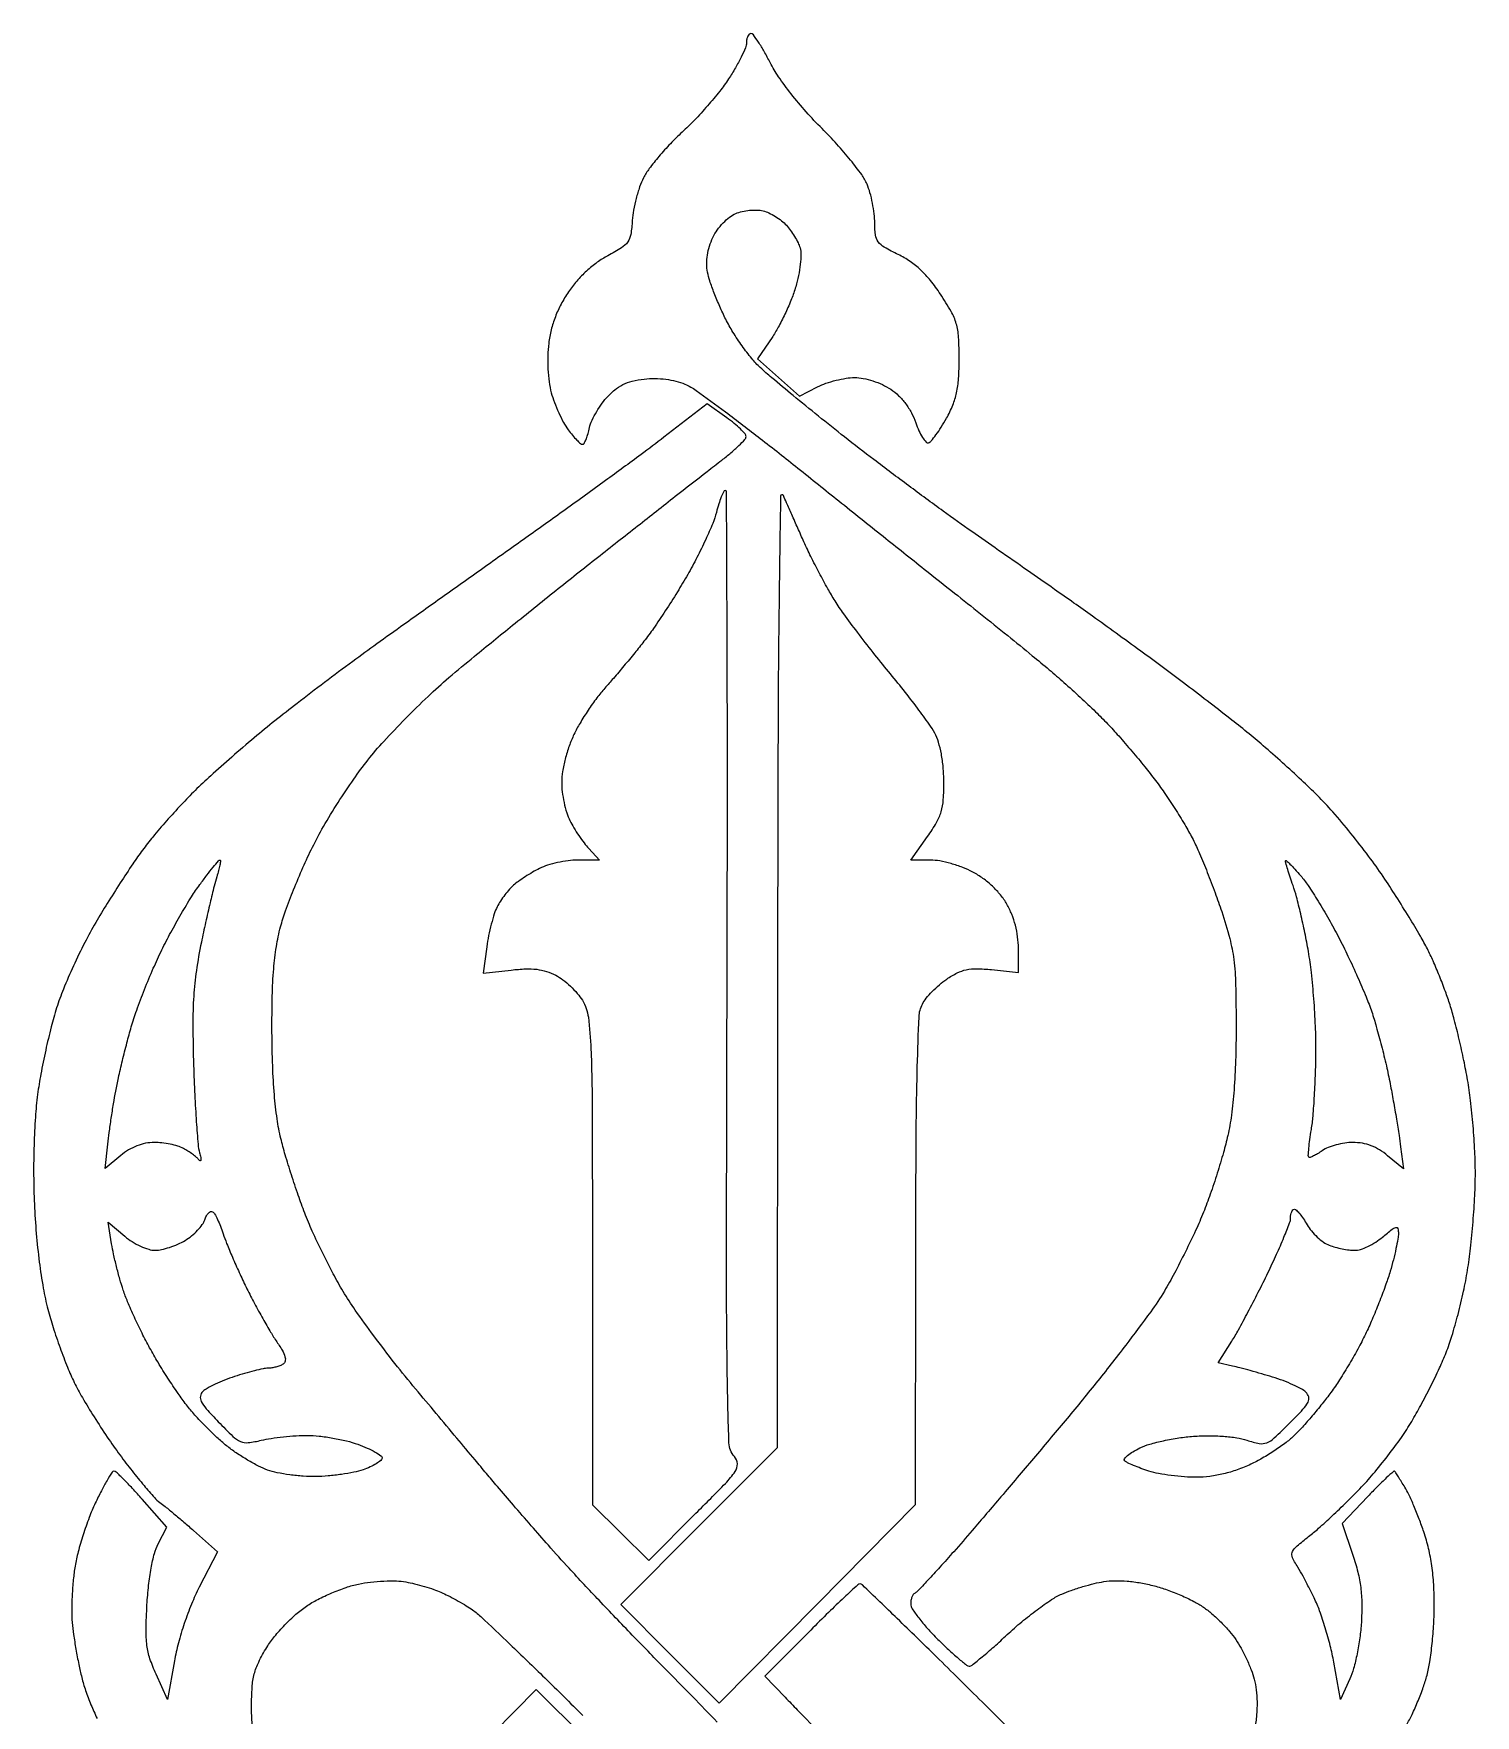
# Model space of a CAD drawing. Extents: x 1.6 to 25.4, y 1 to 59.2.
# Drawn here: x 1.62 to 25.38, y 31.51 to 59.22 of the extents above; entities that cross this region are included whole.
import ezdxf

# ---------------------------------------------------------------- set-up
doc = ezdxf.new("R2010")
doc.units = 0
doc.header["$MEASUREMENT"] = 0

msp = doc.modelspace()

# ---------------------------------------------------------------- linework, layer by layer
for points in [[(24.243305, 31.34589, 0.022072), (24.336477, 31.522286, 0.012586), (24.434059, 31.742781, 0.012553), (24.521271, 31.970078, 0.020276), (24.582641, 32.167966, 0.027598), (24.628305, 32.387598, 0.011464), (24.666662, 32.68829, 0.011302), (24.69314, 33.013057, 0.014329), (24.702196, 33.313919, 0.015032), (24.692298, 33.659573, 0.020524), (24.661277, 33.969576, 0.022171), (24.60774, 34.255485, 0.023877), (24.530086, 34.528419, 0.009883), (24.453558, 34.741567, 0.009157), (24.366793, 34.95706, 0.009183), (24.282557, 35.145962, 0.030097), (24.217291, 35.266, 0.000987), (24.161977, 35.354198, 0.001313), (24.111334, 35.434129, 0.000923), (24.068568, 35.500965, 0.01334), (24.052734, 35.524221, 0.44444), (24.031814, 35.52653, 0.004732), (23.911419, 35.417484, 0.010832), (23.769927, 35.281078, 0.006387), (23.606594, 35.112384), (23.185331, 34.666026), (23.360171, 34.147263, -0.020537), (23.441973, 33.867023, -0.029376), (23.489392, 33.612513, -0.028422), (23.507582, 33.347923, -0.017592), (23.500297, 33.0363, -0.019514), (23.475676, 32.784761, -0.016025), (23.430367, 32.518654, -0.016323), (23.372845, 32.276622, -0.040663), (23.310984, 32.1057), (23.156383, 31.7673), (23.046812, 32.382576, 0.017772), (22.989217, 32.650457, 0.012546), (22.906372, 32.947018, 0.012683), (22.812738, 33.226883, 0.025923), (22.722586, 33.440076, 0.005479), (22.632489, 33.620628, 0.005637), (22.539286, 33.797451, 0.005468), (22.455095, 33.948925, 0.02373), (22.400016, 34.035678, -0.093549), (22.357633, 34.128932, -0.188574), (22.368156, 34.207744, -0.089291), (22.441382, 34.297628, -0.012075), (22.6305, 34.452104, 0.016412), (22.795196, 34.589029, 0.006052), (23.018602, 34.792411, 0.005991), (23.257358, 35.020519, 0.007168), (23.4765, 35.241208, 0.016977), (23.696028, 35.484747, 0.010668), (23.936545, 35.783203, 0.010707), (24.160925, 36.087377, 0.019221), (24.329812, 36.347582, 0.011279), (24.478429, 36.610357, 0.007245), (24.639452, 36.921423, 0.007281), (24.788297, 37.230646, 0.01354), (24.898438, 37.486168, 0.021431), (24.993111, 37.756347, 0.009961), (25.093759, 38.114074, 0.009848), (25.184687, 38.494445, 0.013545), (25.250335, 38.839768, 0.012613), (25.299803, 39.202461, 0.007449), (25.341451, 39.637558, 0.00745), (25.370105, 40.07351, 0.012662), (25.37939, 40.4388, 0.012853), (25.370136, 40.79995, 0.008009), (25.341637, 41.222516, 0.008035), (25.300135, 41.638546, 0.01442), (25.250772, 41.978171, 0.008028), (25.189808, 42.296486, 0.006022), (25.112873, 42.644903, 0.00609), (25.032502, 42.971134, 0.013872), (24.962038, 43.214831, 0.011511), (24.885311, 43.43721, 0.007362), (24.78647, 43.692061, 0.007397), (24.682189, 43.939055, 0.013684), (24.589106, 44.135929, 0.015184), (24.472897, 44.348958, 0.004816), (24.287025, 44.659471, 0.004803), (24.073059, 45.001797, 0.005327), (23.859691, 45.328258, 0.013834), (23.620637, 45.665097, 0.009113), (23.328149, 46.039562, 0.009172), (23.030059, 46.393707, 0.017464), (22.775526, 46.665328, 0.007772), (22.515254, 46.916393, 0.004742), (22.200616, 47.205054, 0.004752), (21.883321, 47.485248, 0.008399), (21.615495, 47.709501, 0.004151), (21.331604, 47.935331, 0.00195), (20.961029, 48.222804, 0.001932), (20.570382, 48.521018, 0.002717), (20.2194, 48.783824, 0.001668), (19.86408, 49.045045, 0.001151), (19.460079, 49.338561, 0.001161), (19.070283, 49.619013, 0.002376), (18.763076, 49.836761, 0.000206), (18.441487, 50.06222, 0.000082), (17.999914, 50.371416, 0.000081), (17.523265, 50.704943, 0.000102), (17.081528, 51.0138, -0.004762), (16.610595, 51.349649, -0.002628), (16.04114, 51.768592, -0.00262), (15.468232, 52.199415, -0.004206), (14.984652, 52.573506, -0.00254), (14.552233, 52.917443, -0.002777), (14.136058, 53.255747, -0.002598), (13.783109, 53.549014, -0.013817), (13.5955, 53.715606, -0.032924), (13.454666, 53.866415, -0.016395), (13.29587, 54.074178, -0.016199), (13.144831, 54.301024, -0.0229), (13.026529, 54.512902, -0.012293), (12.927841, 54.723154, -0.011154), (12.836192, 54.944878, -0.011247), (12.763087, 55.14693, -0.034819), (12.726507, 55.287227, -0.044814), (12.713178, 55.425817, -0.039755), (12.723773, 55.570368, -0.038175), (12.757971, 55.717124, -0.034466), (12.814964, 55.86227, -0.044115), (12.88645, 55.983933, -0.035588), (12.983052, 56.100847, -0.036744), (13.089586, 56.197273, -0.067474), (13.190529, 56.256071, -0.043913), (13.296287, 56.289358, -0.030582), (13.41999, 56.308815, -0.030964), (13.541952, 56.312837, -0.054293), (13.641871, 56.299018, -0.048947), (13.736931, 56.264994, -0.028117), (13.843966, 56.206832, -0.02786), (13.945921, 56.135622, -0.041206), (14.025854, 56.061492, -0.028976), (14.094231, 55.97741, -0.020629), (14.161153, 55.876051, -0.020915), (14.217128, 55.773706, -0.041068), (14.251235, 55.687453, -0.080125), (14.26515, 55.584673, -0.021901), (14.253809, 55.420903, -0.021557), (14.224371, 55.233777, -0.020944), (14.178717, 55.048046, -0.023301), (14.110771, 54.849355, -0.014391), (14.013491, 54.62236, -0.014425), (13.904189, 54.40313, -0.025021), (13.79936, 54.228796), (13.550403, 53.858108), (13.895429, 53.551924), (14.240456, 53.245739), (14.540616, 53.39877, -0.034027), (14.677978, 53.457405, -0.022232), (14.843079, 53.506847, -0.022371), (15.009113, 53.540811, -0.03928), (15.148777, 53.5518, -0.046866), (15.291917, 53.538354, -0.031578), (15.451018, 53.49765, -0.031008), (15.607802, 53.435828, -0.038503), (15.744239, 53.358692, -0.04411), (15.874913, 53.253088, -0.04017), (15.989573, 53.123053, -0.039208), (16.084453, 52.973045, -0.037616), (16.15626, 52.808012, 0.022755), (16.21029, 52.673016, 0.036151), (16.269769, 52.563744, 0.040972), (16.3264, 52.489658, 0.29551), (16.36776, 52.478585, 0.14172), (16.412561, 52.508884, 0.015266), (16.490498, 52.608467, 0.017789), (16.577188, 52.73574, 0.013435), (16.663505, 52.881215, 0.030121), (16.768194, 53.098815, 0.044385), (16.830718, 53.301308, 0.0375), (16.862726, 53.535541, 0.015069), (16.872655, 53.858775, 0.014489), (16.8624, 54.219737, 0.055993), (16.82471, 54.440292, 0.059024), (16.74001, 54.641169, 0.017298), (16.564211, 54.92692, 0.022699), (16.400171, 55.151188, 0.03516), (16.237201, 55.327109, 0.038625), (16.063768, 55.46624, 0.037027), (15.868611, 55.579242, -0.016796), (15.638723, 55.700221, -0.103864), (15.539348, 55.788262, -0.128966), (15.494394, 55.900069, -0.031454), (15.4818, 56.100064, 0.0307), (15.472586, 56.249991, 0.018625), (15.444263, 56.425487, 0.018632), (15.403004, 56.598186, 0.031012), (15.354014, 56.73947, 0.057719), (15.266283, 56.895911, 0.013573), (15.08358, 57.134486, 0.013804), (14.857027, 57.398975, 0.013186), (14.612831, 57.654735, -0.015649), (14.351829, 57.930807, -0.0149), (14.104153, 58.227104, -0.015591), (13.895451, 58.510195, -0.033937), (13.757631, 58.742083, 0.011601), (13.659571, 58.92522, 0.01747), (13.564968, 59.079612, 0.012456), (13.480921, 59.199973, 0.238447), (13.441313, 59.22, 0.192085), (13.412856, 59.208649, 0.087874), (13.388688, 59.175944, 0.067704), (13.37229, 59.12742, 0.047711), (13.3668, 59.070021, -0.099053), (13.350016, 58.986128, -0.015787), (13.280381, 58.832877, -0.016954), (13.185244, 58.655357, -0.014128), (13.072608, 58.473333, -0.022305), (12.926221, 58.271284, -0.011469), (12.726155, 58.031101, -0.011376), (12.508555, 57.792892, -0.016843), (12.306315, 57.595152, 0.017157), (12.113602, 57.40649, 0.014958), (11.924951, 57.196447, 0.015205), (11.765786, 56.996153, 0.042356), (11.671003, 56.843757, 0.033884), (11.606819, 56.693625, 0.019513), (11.5492, 56.505521, 0.019435), (11.505883, 56.311222, 0.030599), (11.485546, 56.141566, -0.024951), (11.460559, 55.911151, -0.112508), (11.410412, 55.78632, -0.102261), (11.308741, 55.689508, -0.018802), (11.0826, 55.560176, 0.037113), (10.907207, 55.451164, 0.028172), (10.732022, 55.30757, 0.027574), (10.56975, 55.141126, 0.030721), (10.432969, 54.963478, 0.027596), (10.31247, 54.762251, 0.02941), (10.217679, 54.553123, 0.0299), (10.149383, 54.337685, 0.030736), (10.108027, 54.117606, 0.024392), (10.092506, 53.912488, 0.019817), (10.095347, 53.692004, 0.020261), (10.115106, 53.48021, 0.032384), (10.150888, 53.302131, 0.024036), (10.201768, 53.143889, 0.017121), (10.273159, 52.971876, 0.01734), (10.352758, 52.812146, 0.034927), (10.428289, 52.693475, 0.014478), (10.500909, 52.600978, 0.020191), (10.571448, 52.522933, 0.017079), (10.633212, 52.464071, 0.183827), (10.664935, 52.452, 0.26342), (10.690432, 52.466435, 0.032908), (10.720609, 52.525153, 0.031825), (10.749553, 52.605616, 0.021074), (10.772856, 52.701031, -0.053393), (10.808762, 52.81545, -0.024698), (10.87808, 52.955307, -0.02413), (10.966175, 53.096512, -0.030803), (11.061126, 53.216948, -0.036135), (11.196327, 53.347877, -0.058337), (11.330141, 53.435655, -0.056466), (11.483778, 53.491948, -0.03155), (11.680096, 53.526724, -0.029281), (11.859214, 53.536351, -0.029572), (12.037632, 53.524921, -0.030777), (12.205802, 53.493513, -0.040048), (12.354152, 53.443324, -0.054632), (12.537242, 53.339601, -0.003693), (13.021875, 52.984781, -0.005265), (13.593304, 52.550478, -0.003921), (14.215034, 52.059668, 0.00037), (14.889291, 51.519578, 0.000293), (15.619523, 50.936237, 0.000296), (16.298078, 50.395486, 0.000736), (16.795334, 50.000889, -0.001443), (17.223473, 49.660152, -0.001237), (17.672274, 49.299024, -0.001246), (18.078353, 48.968938, -0.003572), (18.3582, 48.736947, -0.00733), (18.598576, 48.52867, -0.004957), (18.86672, 48.284542, -0.004994), (19.12124, 48.043382, -0.009921), (19.317132, 47.846358, -0.009653), (19.501375, 47.645938, -0.005375), (19.718427, 47.3951, -0.00536), (19.932666, 47.136493, -0.008646), (20.108857, 46.911262, -0.012064), (20.272521, 46.683177, -0.008208), (20.448072, 46.41632, -0.008275), (20.609085, 46.153056, -0.016427), (20.726235, 45.938362, -0.015247), (20.832947, 45.709417, -0.006562), (20.961838, 45.398111, -0.006486), (21.090521, 45.062815, -0.008524), (21.198732, 44.7534, -0.015373), (21.330737, 44.30884, -0.033435), (21.398299, 43.959521, -0.025374), (21.428479, 43.549469, -0.005717), (21.436382, 42.8499, -0.007658), (21.427819, 42.295806, -0.011397), (21.401855, 41.81151, -0.013109), (21.35927, 41.397799, -0.023413), (21.299537, 41.061142, -0.013847), (21.228308, 40.782319, -0.007321), (21.12538, 40.44046, -0.007279), (21.009767, 40.0935, -0.011166), (20.898604, 39.796854, -0.012719), (20.770016, 39.497984, -0.007238), (20.600198, 39.14301, -0.007223), (20.418743, 38.790292, -0.011845), (20.253827, 38.497712, -0.023591), (20.028916, 38.157503, -0.005422), (19.616559, 37.606147, -0.005591), (19.12696, 36.980719, -0.00543), (18.618765, 36.360214, -0.001035), (18.095799, 35.738256, -0.000986), (17.561886, 35.108464, -0.000977), (17.088015, 34.553924, -0.003516), (16.782566, 34.202914, -0.003067), (16.555067, 33.948327, -0.004602), (16.353126, 33.729202, -0.001979), (16.1784, 33.544543, -0.098023), (16.13745, 33.5157, 0.147248), (16.113084, 33.494731, 0.053687), (16.092638, 33.453516, 0.047417), (16.078688, 33.400751, 0.040951), (16.074, 33.34361, 0.146402), (16.097888, 33.263774, 0.017667), (16.205251, 33.112368, 0.019793), (16.349701, 32.937959, 0.015088), (16.52081, 32.75846, 0.007423), (16.697179, 32.58938, 0.010965), (16.857273, 32.44682, 0.006423), (16.994634, 32.332813, 0.171633), (17.038779, 32.3172, 0.170151), (17.084303, 32.333154, 0.00453), (17.252081, 32.469721, 0.008981), (17.44713, 32.637448, 0.005968), (17.664988, 32.836422, -0.014612), (17.902736, 33.046139, -0.013587), (18.158051, 33.246939, -0.013712), (18.394707, 33.412994, -0.043856), (18.564069, 33.504808, -0.018618), (18.72108, 33.566047, -0.011561), (18.909382, 33.626683, -0.011595), (19.09824, 33.677981, -0.020482), (19.256494, 33.710237, -0.037608), (19.433393, 33.725299, -0.023482), (19.641331, 33.71756, -0.022033), (19.864853, 33.688745, -0.020794), (20.089389, 33.639982, -0.022501), (20.298548, 33.575184, -0.016027), (20.526613, 33.48476, -0.016227), (20.738997, 33.384262, -0.03291), (20.897449, 33.289234, -0.027549), (21.036766, 33.180865, -0.017153), (21.188173, 33.039679, -0.017199), (21.328341, 32.889706, -0.029652), (21.432787, 32.754554, -0.025468), (21.520432, 32.610868, -0.015989), (21.60867, 32.434911, -0.016044), (21.684608, 32.255683, -0.028085), (21.734147, 32.102364, -0.034236), (21.768021, 31.924233, -0.026212), (21.78131, 31.726375, -0.024241), (21.774054, 31.511928, -0.019764), (21.746139, 31.283899, -0.017284)], [(12.884095, 31.393533, 0.002485), (12.481078, 31.811135, 0.001569), (12.006834, 32.294635, -0.002917), (11.485598, 32.828918, -0.002448), (10.939041, 33.401318, -0.002469), (10.444836, 33.929187, -0.006799), (10.103334, 34.307779, -0.001156), (9.820911, 34.63107, -0.001008), (9.526713, 34.970796, -0.001013), (9.261884, 35.279118, -0.003001), (9.08183, 35.492179, 0.000288), (8.894134, 35.716743, 0.000076), (8.594284, 36.074961, 0.000077), (8.253122, 36.48228, 0.00008), (7.915092, 36.8856, -0.007956), (7.575018, 37.304593, -0.006681), (7.227688, 37.759095, -0.00675), (6.921558, 38.182807, -0.018423), (6.720397, 38.493, -0.012875), (6.55683, 38.783552, -0.007877), (6.378257, 39.134028, -0.007894), (6.212254, 39.486922, -0.013897), (6.087918, 39.784223, -0.008676), (5.980653, 40.077194, -0.005825), (5.867816, 40.415465, -0.005867), (5.766188, 40.745653, -0.011531), (5.694543, 41.010923, -0.025333), (5.632365, 41.334098, -0.01404), (5.587726, 41.733351, -0.011966), (5.559514, 42.208269, -0.00748), (5.548126, 42.7653, -0.006679), (5.552804, 43.359253, -0.015042), (5.5759, 43.808939, -0.019336), (5.619953, 44.174082, -0.026039), (5.689606, 44.4996, -0.020633), (5.772493, 44.763688, -0.008687), (5.904555, 45.111628, -0.008578), (6.058759, 45.479132, -0.011058), (6.213556, 45.8109, -0.016984), (6.396358, 46.15145, -0.009909), (6.6372, 46.547449, -0.0099), (6.894364, 46.934841, -0.016507), (7.127781, 47.2491, -0.017528), (7.390907, 47.557149, -0.008856), (7.742576, 47.927392, -0.008785), (8.11972, 48.297394, -0.012925), (8.464864, 48.60778, -0.005019), (8.881603, 48.956335, -0.001567), (9.513641, 49.470969, -0.001565), (10.223217, 50.041383, -0.001728), (10.9134, 50.588763, -0.000323), (11.574142, 51.108392, -0.00039), (12.195129, 51.595324, -0.000331), (12.718572, 52.004553, -0.002667), (12.960132, 52.191083, 0.012184), (13.112447, 52.313396, 0.017234), (13.241421, 52.430081, 0.01341), (13.340641, 52.53157, 0.179826), (13.360176, 52.5789, 0.188981), (13.344317, 52.624023, 0.020979), (13.268168, 52.705194, 0.023213), (13.165252, 52.7971, 0.016795), (13.042729, 52.890038), (12.722271, 53.116576), (12.008186, 52.567602, -0.005078), (11.630812, 52.283535, -0.00148), (11.044115, 51.853838, -0.001487), (10.380578, 51.373886, -0.001591), (9.729, 50.908667, 0.000214), (9.064669, 50.437099, 0.000181), (8.36271, 49.937988, 0.000182), (7.7232, 49.482578, 0.000511), (7.2756, 49.162896, 0.003904), (6.878074, 48.873642, 0.002426), (6.415989, 48.528382, 0.002434), (5.963368, 48.183288, 0.004401), (5.596663, 47.895689, 0.006332), (5.255541, 47.616124, 0.004642), (4.883974, 47.297725, 0.00469), (4.537748, 46.98965, 0.01037), (4.280743, 46.746709, 0.010191), (4.054747, 46.514761, 0.007172), (3.809747, 46.245185, 0.007241), (3.582679, 45.980392, 0.015054), (3.414986, 45.766213, 0.010695), (3.254251, 45.537587, 0.004516), (3.04783, 45.224128, 0.004466), (2.83325, 44.885177, 0.005814), (2.643206, 44.570866, 0.015324), (2.462473, 44.24125, 0.010362), (2.275965, 43.855325, 0.010446), (2.111081, 43.474461, 0.020426), (1.99869, 43.163504, 0.014351), (1.909749, 42.851004, 0.008039), (1.818714, 42.466541, 0.008016), (1.739142, 42.074787, 0.012927), (1.685409, 41.738638, 0.016801), (1.648318, 41.365411, 0.009007), (1.626356, 40.902844, 0.008686), (1.620386, 40.407651, 0.009744), (1.632206, 39.9312, 0.010072), (1.663461, 39.446794, 0.01083), (1.7137, 38.975662, 0.011572), (1.778816, 38.547821, 0.020115), (1.85523, 38.1969, 0.013686), (1.941464, 37.899258, 0.009174), (2.055532, 37.563744, 0.009243), (2.178087, 37.242591, 0.017963), (2.289737, 36.991874, 0.018587), (2.423437, 36.742446, 0.008225), (2.617434, 36.422933, 0.008128), (2.834295, 36.090755, 0.010845), (3.042512, 35.796817, 0.006843), (3.243792, 35.532975, 0.008328), (3.439699, 35.291721, 0.007172), (3.610271, 35.094487, 0.05633), (3.700338, 35.013743, -0.015568), (3.787925, 34.947232, -0.003589), (3.931179, 34.829534, -0.003704), (4.094285, 34.691492, -0.003611), (4.256724, 34.549883), (4.649709, 34.202266), (4.350683, 33.619283, 0.021247), (4.22204, 33.33985, 0.015866), (4.103425, 33.02205, 0.015903), (4.005574, 32.698512, 0.021844), (3.939781, 32.4018), (3.827905, 31.7673), (3.637406, 32.184721, -0.026746), (3.537607, 32.43851, -0.047974), (3.487628, 32.656568, -0.036709), (3.473037, 32.916629, -0.009905), (3.488385, 33.329608, -0.013491), (3.514987, 33.645802, -0.01753), (3.557271, 33.933411, -0.019186), (3.610625, 34.172681, -0.054926), (3.671757, 34.331467), (3.813652, 34.605861), (3.408476, 35.067863, 0.006646), (3.248921, 35.24499, 0.010047), (3.104951, 35.394465, 0.005221), (2.980584, 35.515939, 0.188468), (2.944172, 35.530932, 0.263505), (2.912236, 35.5136, 0.007594), (2.829401, 35.376366, 0.013476), (2.736032, 35.205833, 0.008641), (2.636495, 35.00325, 0.019472), (2.535148, 34.763862, 0.012718), (2.436227, 34.480713, 0.012797), (2.353766, 34.199332, 0.023785), (2.303758, 33.9669, 0.01681), (2.274146, 33.741701, 0.011462), (2.255, 33.484151, 0.011562), (2.247972, 33.234617, 0.022737), (2.255995, 33.0363, 0.014063), (2.278523, 32.839582, 0.007283), (2.317137, 32.595201, 0.007235), (2.364146, 32.345041, 0.010906), (2.412989, 32.128688, 0.021998), (2.475726, 31.916777, 0.014734), (2.565095, 31.680272, 0.014853), (2.665444, 31.455838, 0.02814)], [(19.2042, 29.785344), (17.249835, 31.728072, 0.001357), (16.496459, 32.472909, 0.002214), (15.852924, 33.100124, 0.00028), (15.277842, 33.655056, 0.194137), (15.238821, 33.6708, 0.188389), (15.201309, 33.656146, 0.001707), (14.976517, 33.447469, 0.005517), (14.719585, 33.201951, 0.0035), (14.425419, 32.910524), (13.668666, 32.150248), (14.004183, 31.803604, 0.001229), (14.205348, 31.596786, 0.000174), (14.620123, 31.172746, 0.000199)], [(5.222909, 31.357023, -0.019389), (5.211059, 31.653071, -0.01675), (5.221265, 31.969298, -0.046918), (5.256443, 32.18794, -0.051314), (5.329692, 32.38503, -0.023336), (5.462898, 32.625971, -0.033102), (5.588826, 32.803159, -0.020329), (5.758662, 32.994969, -0.020328), (5.943549, 33.172387, -0.033049), (6.115658, 33.305427, -0.02953), (6.302205, 33.415467, -0.018195), (6.533144, 33.523488, -0.018226), (6.770094, 33.613945, -0.030895), (6.974866, 33.669838, -0.02261), (7.174229, 33.701905, -0.017432), (7.393822, 33.719379, -0.017741), (7.600503, 33.721254, -0.0397), (7.756573, 33.704685, -0.015313), (7.898642, 33.67355, -0.01027), (8.059053, 33.629688, -0.010348), (8.212802, 33.580752, -0.020042), (8.3331, 33.534242, -0.015328), (8.447903, 33.480244, -0.008618), (8.584032, 33.408065, -0.008594), (8.719088, 33.330384, -0.013885), (8.830936, 33.259178, -0.039817), (8.988375, 33.133345, -0.001956), (9.472356, 32.675381, -0.003158), (10.042332, 32.124884, -0.002274), (10.671803, 31.503567)]]:
    msp.add_lwpolyline(points, format="xyb")
for points in [[(13.017293, 51.690606, 0.288731), (12.99217, 51.674775, 0.015602), (12.952595, 51.584984, 0.020397), (12.911105, 51.468853, 0.013065), (12.872042, 51.33105, -0.03491), (12.811606, 51.148612, -0.010616), (12.695231, 50.881521, -0.010574), (12.551738, 50.586943, -0.011347), (12.399108, 50.305638, -0.00867), (12.228368, 50.018957, -0.006426), (12.030152, 49.707903, -0.006498), (11.835369, 49.418994, -0.014529), (11.678233, 49.205838, -0.00474), (11.52588, 49.015023, -0.003192), (11.34851, 48.799964, -0.003215), (11.17423, 48.594083, -0.006374), (11.03292, 48.4335, 0.023094), (10.901237, 48.273366, 0.013463), (10.757725, 48.070249, 0.013444), (10.624679, 47.858647, 0.022096), (10.525123, 47.6721, 0.026825), (10.445635, 47.480038, 0.021537), (10.380445, 47.266039, 0.022097), (10.336431, 47.057949, 0.040518), (10.322026, 46.885349, 0.031443), (10.331676, 46.726289, 0.021915), (10.361627, 46.548917, 0.022184), (10.405569, 46.380663, 0.042029), (10.457996, 46.250849, 0.01877), (10.523037, 46.133297, 0.012563), (10.605736, 46.003717, 0.012661), (10.692329, 45.882033, 0.024229), (10.768843, 45.78975), (10.942894, 45.5994), (10.585546, 45.5994, 0.031836), (10.428946, 45.589419, 0.021906), (10.253636, 45.559126, 0.022149), (10.086832, 45.514895, 0.041335), (9.957449, 45.462298, 0.014501), (9.842312, 45.399736, 0.011131), (9.720199, 45.325036, 0.011285), (9.609026, 45.249981, 0.026088), (9.529989, 45.187548, 0.033187), (9.461773, 45.119102, 0.017429), (9.38595, 45.02582, 0.017263), (9.314608, 44.924424, 0.025348), (9.259708, 44.830279, 0.040908), (9.212034, 44.716085, 0.014603), (9.16242, 44.546428, 0.014376), (9.118591, 44.356284, 0.01648), (9.087998, 44.172378), (9.029857, 43.734096), (9.491399, 43.788341, -0.018862), (9.727954, 43.807133, -0.039788), (9.911822, 43.800147, -0.047564), (10.070024, 43.766002, -0.042431), (10.225411, 43.701686, -0.043306), (10.341779, 43.62811, -0.026152), (10.466355, 43.522615, -0.026081), (10.579984, 43.403944, -0.041023), (10.663025, 43.289943, -0.105572), (10.761463, 43.009149, -0.022076), (10.804765, 42.48658, -0.008898), (10.824667, 41.526853, -0.000715), (10.828484, 38.99771), (10.8288, 34.97632), (11.292593, 34.518289), (11.756385, 34.060257), (12.534129, 34.836523, 0.003297), (13.020225, 35.328136, 0.044002), (13.18094, 35.524772, 0.160158), (13.217476, 35.651999, 0.176188), (13.169267, 35.770367, -0.1775), (13.078573, 35.99468, -0.004471), (13.05186, 37.11024, -0.004082), (13.038808, 39.019838, -0.000366), (13.04868, 43.809279, 0.000635), (13.053286, 46.831382, 0.001059), (13.048544, 49.375469, 0.000045), (13.039203, 51.668791, 0.41303)], [(13.976954, 51.606, 0.807945), (13.929278, 51.59658, 0.001022), (13.905354, 49.952881, 0.002356), (13.887306, 47.638616, 0.000592), (13.880126, 43.866092), (13.8744, 35.914684), (12.585033, 34.623301), (11.295666, 33.331918), (12.107014, 32.520571), (12.918361, 31.709224), (14.536147, 33.345662), (16.153934, 34.9821), (16.157514, 39.0006, -0.001219), (16.164139, 40.990659, -0.005021), (16.183185, 42.195282, -0.004129), (16.211151, 43.014822, -0.106923), (16.26683, 43.228061, -0.053527), (16.327997, 43.322367, -0.02289), (16.428123, 43.434675, -0.022334), (16.546788, 43.545722, -0.027342), (16.667433, 43.637993, -0.031781), (16.841302, 43.740968, -0.065648), (16.989941, 43.793556, -0.057502), (17.159467, 43.80955, -0.019637), (17.40645, 43.794695), (17.8506, 43.750425), (17.849208, 44.146163, 0.03249), (17.83623, 44.335401, 0.030605), (17.798806, 44.525259, 0.030861), (17.738917, 44.707493, 0.034548), (17.658858, 44.873953, 0.041231), (17.555176, 45.025578, 0.033392), (17.420943, 45.169972, 0.032673), (17.265159, 45.298485, 0.034766), (17.097044, 45.402703, 0.030208), (16.930625, 45.478029, 0.022326), (16.73873, 45.54162, 0.022719), (16.551361, 45.585476, 0.046155), (16.400837, 45.5994), (16.077487, 45.5994), (16.350693, 45.987001, 0.022334), (16.498541, 46.218009, 0.059171), (16.575954, 46.39786, 0.055734), (16.611555, 46.597011, 0.018087), (16.620354, 46.896451, 0.020228), (16.609174, 47.132899, 0.024593), (16.578918, 47.352567, 0.027121), (16.532096, 47.543671, 0.048936), (16.470516, 47.692506, 0.032354), (16.377465, 47.842661, 0.006067), (16.1864, 48.103831, 0.006469), (15.955106, 48.403906, 0.00588), (15.708744, 48.707706, -0.005952), (15.453605, 49.022423, -0.005307), (15.195952, 49.355289, -0.005331), (14.970706, 49.659444, -0.016397), (14.82736, 49.8717, -0.012657), (14.707832, 50.072978, -0.006412), (14.567098, 50.331977, -0.006365), (14.42857, 50.603213, -0.009438), (14.314757, 50.8446, -0.000512), (14.213626, 51.070641, -0.000524), (14.113763, 51.295095, -0.000507), (14.027481, 51.490106, -0.002203)], [(4.690216, 45.5994, -0.45215), (4.700533, 45.587673, -0.014974), (4.689553, 45.518633, -0.01931), (4.669127, 45.429906, -0.011039), (4.638006, 45.32445, 0.016119), (4.593924, 45.169284, 0.003359), (4.527227, 44.89418, 0.003522), (4.454175, 44.573659, 0.003321), (4.384156, 44.2458, 0.014518), (4.301672, 43.778541, 0.020743), (4.257878, 43.359834, 0.017091), (4.244255, 42.882912, 0.006443), (4.256612, 42.2154, 0.003962), (4.2757, 41.730149, 0.005181), (4.301259, 41.286915, 0.003874), (4.329352, 40.916566, 0.047589), (4.354506, 40.7772, -0.01641), (4.373476, 40.699969, -0.076187), (4.376037, 40.65425, -0.456724), (4.363555, 40.645381, -0.172062), (4.343089, 40.658785, 0.051539), (4.3033, 40.701226, 0.018626), (4.238813, 40.753098, 0.018243), (4.163449, 40.805064, 0.020673), (4.087512, 40.849135, 0.048841), (3.995813, 40.886497, 0.022343), (3.870299, 40.917828, 0.021876), (3.734105, 40.939277, 0.028122), (3.607553, 40.9464, 0.048117), (3.463895, 40.932543, 0.045144), (3.322293, 40.891434, 0.043467), (3.185484, 40.823712, 0.038263), (3.056095, 40.730748), (2.799807, 40.515097), (2.843102, 40.921098, -0.006789), (2.865836, 41.109935, -0.003548), (2.899011, 41.344519, -0.003527), (2.93645, 41.584698, -0.005391), (2.972633, 41.7924, -0.009357), (3.017737, 42.012678, -0.004431), (3.083701, 42.294977, -0.00439), (3.157945, 42.589189, -0.006195), (3.229639, 42.8499, -0.016034), (3.318642, 43.125083, -0.008046), (3.447701, 43.466951, -0.00798), (3.592662, 43.816597, -0.011699), (3.732176, 44.1189, -0.009945), (3.880814, 44.407454, -0.007767), (4.053246, 44.714933, -0.007864), (4.222817, 44.996317, -0.018936), (4.359294, 45.19755, -0.005374), (4.47507, 45.351577, -0.008399), (4.578334, 45.481357, -0.003433), (4.668506, 45.589336, -0.220514)], [(22.500987, 45.342404, -0.030131), (22.622301, 45.18237, -0.008987), (22.787862, 44.924305, -0.008978), (22.96374, 44.627191, -0.009595), (23.124852, 44.3304, -0.008485), (23.280271, 44.017631, -0.006584), (23.439105, 43.67225, -0.006662), (23.57876, 43.346079, -0.015943), (23.671317, 43.099689, -0.012945), (23.74716, 42.855864, -0.006285), (23.832043, 42.540732, -0.006229), (23.912253, 42.210227, -0.008931), (23.974429, 41.915289, -0.003236), (24.02719, 41.630891, -0.002827), (24.078776, 41.332707, -0.002842), (24.12235, 41.062644, -0.008436), (24.148049, 40.876799), (24.192345, 40.511098), (23.933682, 40.728749, 0.037566), (23.799719, 40.825281, 0.046427), (23.661684, 40.893073, 0.047675), (23.516667, 40.932968, 0.043323), (23.361933, 40.9464, 0.037012), (23.227878, 40.936463, 0.028366), (23.083978, 40.906588, 0.029046), (22.951865, 40.862882, 0.058428), (22.855353, 40.810871, -0.016007), (22.77919, 40.76108, -0.02526), (22.710562, 40.723901, -0.022559), (22.654734, 40.70024, -0.303163), (22.634165, 40.705121, -0.208189), (22.6253, 40.730291, -0.005547), (22.635292, 40.850409, -0.010705), (22.651909, 40.993634, -0.007015), (22.676892, 41.1579, 0.020689), (22.704393, 41.379266, 0.006236), (22.72803, 41.717582, 0.006238), (22.74509, 42.098085, 0.00674), (22.752087, 42.4692, 0.012204), (22.744592, 42.86289, 0.008172), (22.717678, 43.312535, 0.008232), (22.677281, 43.74758, 0.016031), (22.628249, 44.092726, 0.007276), (22.569845, 44.400179, 0.0066), (22.500723, 44.715985, 0.006622), (22.431397, 44.996939, 0.021009), (22.37472, 45.182013, -0.00408), (22.326865, 45.321257, -0.00569), (22.286495, 45.446643, -0.003572), (22.254587, 45.552425, -0.071577), (22.2498, 45.585691, -0.642035), (22.261814, 45.59119, -0.0143), (22.323586, 45.534693, -0.015259), (22.404567, 45.451322, -0.007867)], [(4.568319, 39.80435, -0.124612), (4.602221, 39.769336, -0.017625), (4.649461, 39.67993, -0.019182), (4.698496, 39.56787, -0.015268), (4.742967, 39.443572, 0.017508), (4.800776, 39.284247, 0.005825), (4.896263, 39.055036, 0.005791), (5.008032, 38.803377, 0.006564), (5.121155, 38.564742, 0.007458), (5.242783, 38.32572, 0.006037), (5.380182, 38.07283, 0.006105), (5.512602, 37.842613, 0.015665), (5.615549, 37.680405, -0.015674), (5.716412, 37.521476, -0.061864), (5.762571, 37.415443, -0.126459), (5.765141, 37.342956, -0.199777), (5.729984, 37.292709, -0.048847), (5.679669, 37.267257, -0.026625), (5.613853, 37.245632, -0.026279), (5.543972, 37.230616, -0.037567), (5.480807, 37.225295, 0.048633), (5.400187, 37.216708, 0.009804), (5.259422, 37.184799, 0.010265), (5.096527, 37.140933, 0.009437), (4.930907, 37.089255, 0.014656), (4.767355, 37.029435, 0.015499), (4.610658, 36.961154, 0.01528), (4.479682, 36.89421, 0.065414), (4.40915, 36.842384, 0.161054), (4.368544, 36.765717, 0.161018), (4.381644, 36.679949, 0.063968), (4.463788, 36.559526, 0.009572), (4.66295, 36.343816, 0.010346), (4.903676, 36.103076, 0.089866), (5.029389, 36.019725, 0.130616), (5.157269, 36.000859, 0.030698), (5.3721, 36.038769, -0.021819), (5.531942, 36.06991, -0.011059), (5.735351, 36.095813, -0.010963), (5.946858, 36.113328, -0.016063), (6.1335, 36.118663, -0.02684), (6.324946, 36.107698, -0.015826), (6.551771, 36.075148, -0.015808), (6.776923, 36.028148, -0.02598), (6.963402, 35.972632, -0.01793), (7.118702, 35.911114, -0.027234), (7.248281, 35.845705, -0.025641), (7.343447, 35.784277, -0.267729), (7.361811, 35.7435, -0.202784), (7.340424, 35.704368, -0.031305), (7.266203, 35.652727, -0.030706), (7.165712, 35.599911, -0.022306), (7.04826, 35.553286, -0.033125), (6.898067, 35.512192, -0.014296), (6.693559, 35.476613, -0.014074), (6.47299, 35.45102, -0.018106), (6.26915, 35.440582, -0.021272), (6.064297, 35.446234, -0.016127), (5.840644, 35.469211, -0.016386), (5.63182, 35.504497, -0.036128), (5.476094, 35.547996, -0.032502), (5.328404, 35.612115, -0.015119), (5.145477, 35.713194, -0.014906), (4.959153, 35.831274, -0.020132), (4.798555, 35.949584, -0.019263), (4.639359, 36.087445, -0.010816), (4.456338, 36.266289, -0.010781), (4.279048, 36.455171, -0.017277), (4.137035, 36.624585, -0.015211), (3.999436, 36.812251, -0.007362), (3.834385, 37.060083, -0.007293), (3.669872, 37.323527, -0.010409), (3.532209, 37.5624, -0.010279), (3.406847, 37.802352, -0.007933), (3.279763, 38.068817, -0.008031), (3.168962, 38.321609, -0.018973), (3.096681, 38.514172, -0.011278), (3.041307, 38.694076, -0.007454), (2.985467, 38.903034, -0.007502), (2.937242, 39.107873, -0.014413), (2.905813, 39.273625), (2.848634, 39.631205), (3.122808, 39.400502, 0.035794), (3.244399, 39.31223, 0.031227), (3.382877, 39.237662, 0.03251), (3.517047, 39.186158, 0.075877), (3.623141, 39.170116, 0.054112), (3.728845, 39.181739, 0.025507), (3.861413, 39.218235, 0.024923), (3.997743, 39.27103, 0.032073), (4.116696, 39.333479, 0.034324), (4.223154, 39.408869, 0.031183), (4.321979, 39.500409, 0.032588), (4.399946, 39.593701, 0.081093), (4.440037, 39.672791, -0.04318), (4.466731, 39.737065, -0.073342), (4.500797, 39.784146, -0.109635), (4.536369, 39.807433, -0.23277)], [(22.39785, 39.846065, -0.199477), (22.430408, 39.832215, -0.022433), (22.485124, 39.771066, -0.024443), (22.54586, 39.688842, -0.017497), (22.605854, 39.5915, 0.043897), (22.677371, 39.488096, 0.032822), (22.772718, 39.387465, 0.03355), (22.875975, 39.304024, 0.062396), (22.970912, 39.253635, 0.024767), (23.069887, 39.221515, 0.016816), (23.185246, 39.194427, 0.016973), (23.298673, 39.175764, 0.032294), (23.390916, 39.1698, 0.079652), (23.485671, 39.184991, 0.031663), (23.608275, 39.234137, 0.030343), (23.736393, 39.304998, 0.033419), (23.850709, 39.38882, -0.006867), (24.008494, 39.517928, -0.114004), (24.069327, 39.546941, -0.40563), (24.100934, 39.527444, -0.061923), (24.111, 39.446475, -0.044566), (24.102951, 39.356348, -0.008866), (24.071438, 39.197531, -0.009318), (24.027879, 39.01336, -0.008557), (23.976321, 38.825605, -0.014718), (23.906316, 38.610437, -0.007142), (23.80489, 38.339546, -0.007076), (23.69117, 38.060274, -0.010125), (23.581851, 37.8162, -0.013938), (23.458931, 37.57375, -0.008935), (23.303488, 37.299066, -0.008978), (23.141492, 37.035314, -0.016578), (22.999043, 36.827945, -0.009839), (22.855148, 36.640508, -0.007373), (22.689671, 36.439666, -0.00746), (22.528231, 36.25516, -0.016902), (22.399462, 36.121708, -0.031039), (22.261816, 36.004019, -0.015181), (22.073184, 35.870778, -0.014998), (21.868004, 35.743672, -0.021025), (21.677091, 35.643652, -0.024892), (21.455241, 35.55226, -0.026584), (21.230178, 35.485627, -0.027225), (21.004575, 35.444516, -0.029215), (20.781111, 35.429432, -0.020165), (20.584579, 35.435593, -0.014488), (20.36603, 35.457662, -0.014669), (20.158935, 35.490858, -0.030362), (20.000221, 35.531213, -0.010162), (19.868584, 35.576304, -0.012142), (19.74656, 35.624283, -0.010936), (19.646113, 35.669233, -0.074383), (19.601112, 35.699437, -0.378178), (19.597355, 35.734077, -0.062507), (19.646584, 35.788003, -0.042779), (19.734371, 35.850746, -0.022996), (19.851943, 35.913314, -0.040847), (20.013413, 35.974353, -0.016397), (20.242494, 36.032109, -0.016097), (20.494623, 36.078508, -0.019596), (20.733212, 36.105008, -0.017885), (20.981362, 36.113861, -0.018347), (21.227398, 36.104804, -0.019478), (21.447533, 36.079948, -0.041871), (21.613463, 36.040206, 0.031715), (21.819044, 35.986536, 0.144565), (21.940759, 35.998157, 0.092194), (22.064084, 36.076544, 0.008835), (22.321315, 36.324841, 0.008523), (22.538716, 36.549782, 0.067702), (22.622103, 36.667552, 0.181227), (22.632524, 36.752305, 0.145462), (22.586133, 36.832378, 0.067169), (22.511254, 36.886135, 0.016143), (22.373713, 36.953635, 0.01629), (22.209394, 37.021443, 0.015504), (22.0383, 37.079624, 0.003732), (21.859048, 37.132983, 0.003233), (21.670236, 37.186335, 0.003254), (21.498561, 37.232449, 0.009496), (21.379315, 37.261241), (21.14333, 37.313498), (21.365354, 37.670599, 0.013512), (21.475531, 37.858974, 0.004138), (21.631877, 38.149338, 0.004138), (21.801602, 38.477445, 0.004518), (21.960889, 38.798888, 0.006512), (22.103956, 39.104357, 0.008823), (22.224681, 39.384154, 0.006316), (22.318161, 39.620206, 0.091361), (22.3344, 39.708338, -0.043964), (22.339059, 39.761228, -0.06408), (22.353038, 39.805828, -0.084279), (22.373602, 39.835894, -0.205625)]]:
    msp.add_lwpolyline(points, format="xyb", close=True)
msp.add_lwpolyline([(10.700995, 31.133701), (9.900061, 31.931305), (8.841631, 30.85272)])

doc.saveas('drawing.dxf')
